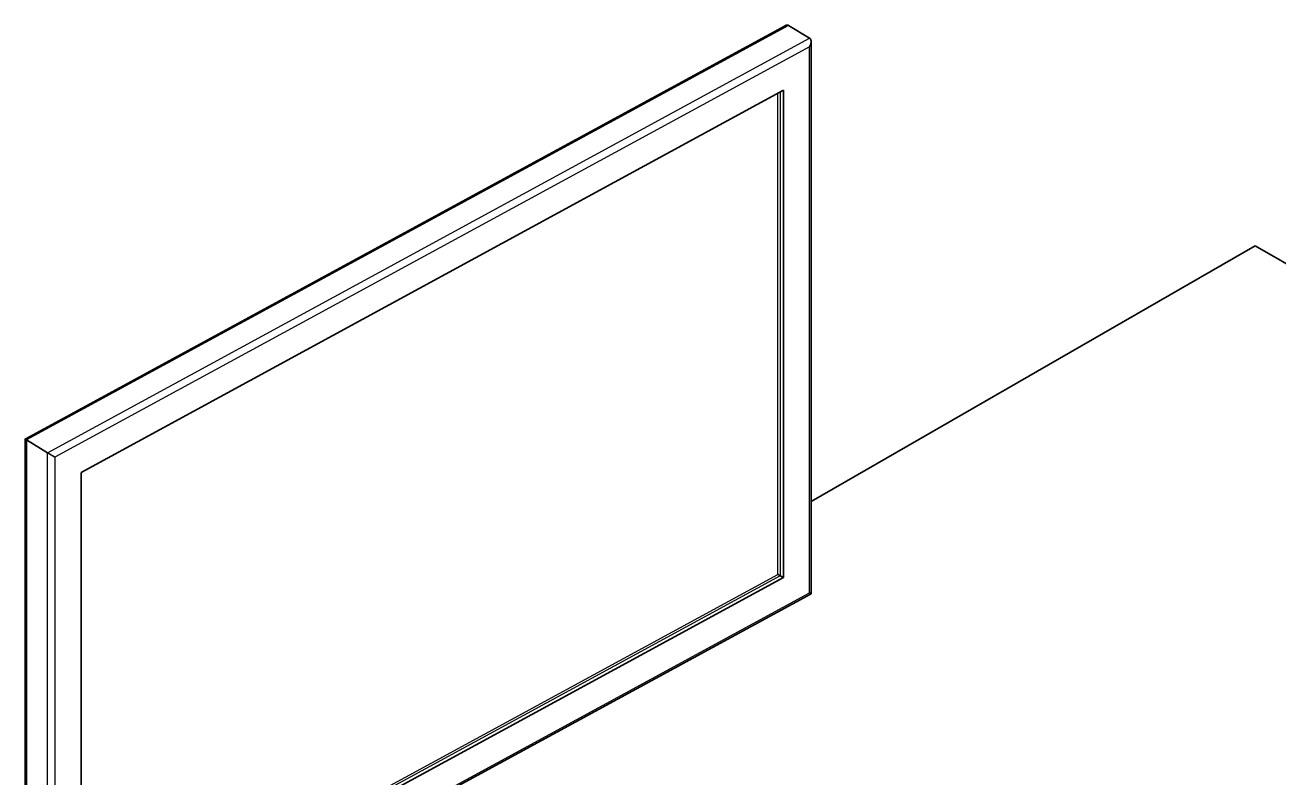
# Model space of a CAD drawing. Header units: millimetres. Extents: x 0 to 84100, y 0 to 59400.
# Drawn here: x 67460 to 68070, y 18014 to 18380 of the extents above; entities that cross this region are included whole.
import ezdxf

# ---------------------------------------------------------------- set-up
doc = ezdxf.new("R2010")
doc.units = ezdxf.units.MM
doc.header["$LTSCALE"] = 100
doc.layers.add('Visible (ISO)', color=7, linetype='Continuous', lineweight=35)
doc.layers.add('Visible Narrow (ISO)', color=7, linetype='Continuous', lineweight=25)

msp = doc.modelspace()

# ---------------------------------------------------------------- linework, layer by layer
at = {"layer": 'Visible (ISO)'}
for p, q in [((67459.63, 18178.62), (67829.34, 18379.72)), ((67831.08, 18379.85), (67841.32, 18373.6)), ((67842.01, 18372.03), (67842.01, 18103.37)), ((67828.53, 18348.28), (67486.85, 18162.43)), ((67828.53, 18111.19), (67828.53, 18348.28)), ((67842.01, 18148.21), (68058.07, 18272.63)), ((68058.07, 18272.63), (68623.75, 17946.87)), ((67459.63, 17909.96), (67459.63, 18178.62)), ((67460.32, 18178.18), (67470.57, 18171.94)), ((67486.85, 18162.43), (67486.85, 17925.34)), ((67486.85, 17925.34), (67828.53, 18111.19)), ((67826.99, 18112.13), (67828.53, 18111.19)), ((67842.01, 18103.37), (67472.3, 17902.27))]:
    msp.add_line(p, q, dxfattribs=at)
for points, weights in [([(67829.34, 18379.72), (67830.03, 18380.09), (67830.63, 18380.12), (67831.08, 18379.85)], [0.853606561894, 0.855431431748, 0.90422924445, 1]), ([(67841.32, 18373.6), (67842.34, 18372.98), (67842.3, 18371.26), (67841.22, 18369.46)], [1, 0.804737854124, 0.804737854124, 1]), ([(67460.32, 18178.18), (67459.87, 18178.45), (67459.62, 18178.62), (67459.63, 18178.62)], [1, 0.90422924445, 0.855431431748, 0.853606561894]), ([(67474.16, 18169.8), (67473.07, 18170.43), (67471.59, 18171.31), (67470.57, 18171.94)], [1, 0.804737854124, 0.804737854124, 1]), ([(67825.91, 18112.77), (67826.24, 18112.58), (67826.68, 18112.31), (67826.99, 18112.13)], [1, 0.804737854124, 0.804737854124, 1]), ([(67842.01, 18103.37), (67842.01, 18103.36), (67841.72, 18103.53), (67841.22, 18103.82)], [0.853726803686, 0.850251581263, 0.899009313368, 1])]:
    msp.add_rational_spline(points, weights, degree=3, dxfattribs=at)
at = {"layer": 'Visible Narrow (ISO)'}
for p, q in [((67831.08, 18379.85), (67460.32, 18178.18)), ((67470.57, 18171.94), (67841.32, 18373.6)), ((67841.22, 18369.46), (67474.16, 18169.8)), ((67841.22, 18103.82), (67841.22, 18369.46)), ((67825.91, 18112.77), (67825.91, 18346.86)), ((67826.99, 18347.44), (67826.99, 18112.13)), ((67460.32, 18178.18), (67460.32, 17908.39)), ((67470.57, 17902.15), (67470.57, 18171.94)), ((67474.16, 18169.8), (67474.16, 17904.16)), ((67486.85, 17928.34), (67825.91, 18112.77)), ((67826.99, 18112.13), (67486.85, 17927.11)), ((67474.16, 17904.16), (67841.22, 18103.82))]:
    msp.add_line(p, q, dxfattribs=at)

doc.saveas('drawing.dxf')
